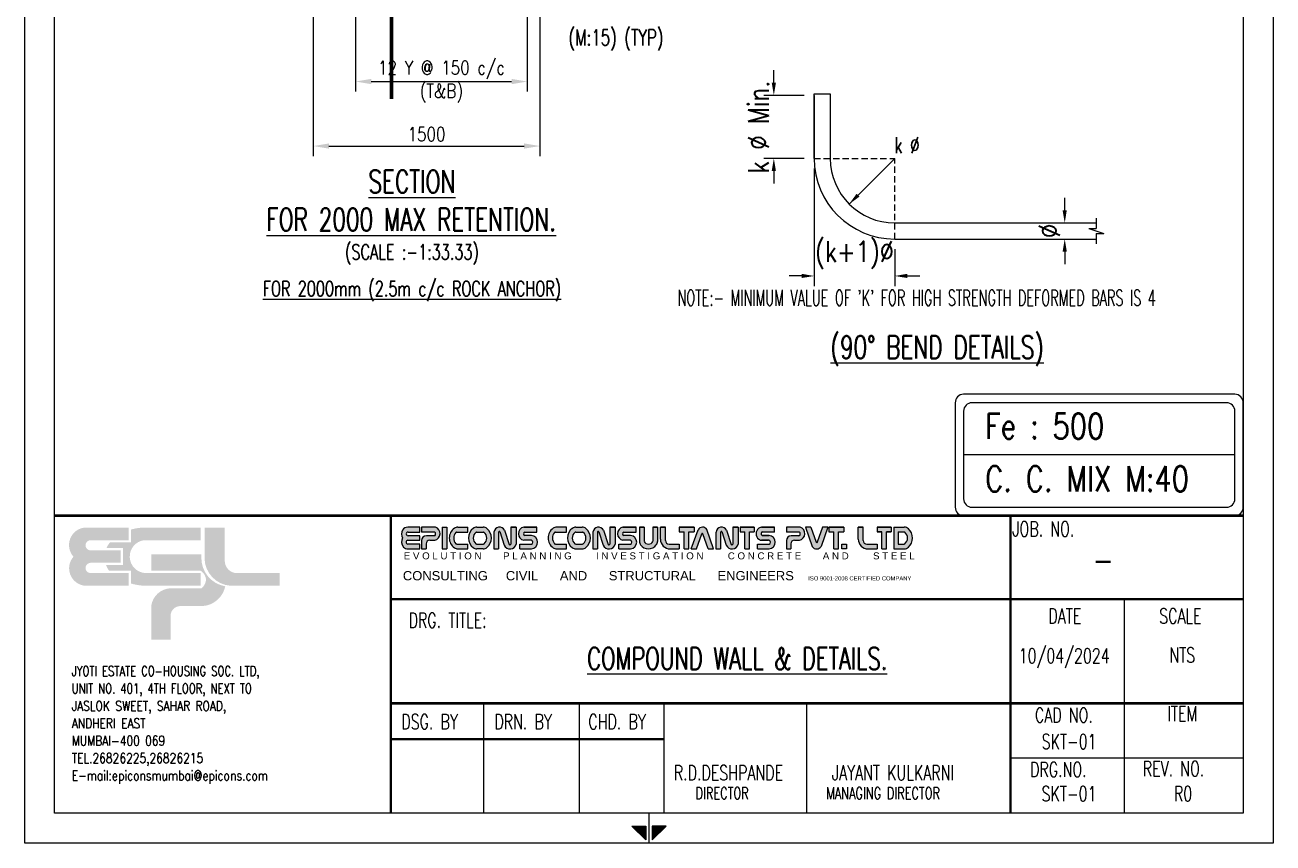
# Model space of a CAD drawing. Extents: x 345615 to 1272425, y -526289 to -156124.
# Drawn here: x 639265 to 664043, y -478639 to -462405 of the extents above; entities that cross this region are included whole.
import ezdxf
from ezdxf.enums import TextEntityAlignment as Align

# ---------------------------------------------------------------- set-up
doc = ezdxf.new("R2010")
doc.units = 0
doc.header["$LTSCALE"] = 500
doc.header["$MEASUREMENT"] = 0
doc.header["$PDMODE"] = 35
doc.header["$PDSIZE"] = -15
doc.linetypes.add('25090010060$0$HIDDEN', pattern=[0.375, 0.25, -0.125])
doc.layers.get('DEFPOINTS').update_dxf_attribs({"color": 4})
doc.layers.add('00 ECPL LOGO', color=250, linetype='Continuous', lineweight=20)
doc.layers.add('00 ELEV-2', color=9, linetype='Continuous', lineweight=30)
for name, color, linetype in [('3CONRED', 1, 'Continuous'), ('NO. BEAM', 3, 'Continuous'), ('PNA', 10, 'Continuous'), ('S-DIM-1', 5, 'Continuous'), ('S-REINFORCEMENT', 6, 'Continuous'), ('S-TEXT', 2, 'Continuous'), ('S-TEXT-1', 4, 'Continuous'), ('S-TITIL', 6, 'Continuous'), ('TEXT', 4, 'Continuous'), ('TEXT (SHEET)', 4, 'Continuous'), ('TEXT NORMAL', 4, 'Continuous'), ('TITLE', 4, 'Continuous')]:
    doc.layers.add(name, color=color, linetype=linetype)
doc.styles.add('ROMANS', font='simplex.shx', dxfattribs={"width": 0.8, "height": 275, "bigfont": 'bigfont.shx'})
doc.styles.add('SEC. TEXT', font='arial.ttf', dxfattribs={"height": 180})
doc.dimstyles.new('dim100', dxfattribs={"dimtxt": 250, "dimasz": 250, "dimexe": 200, "dimexo": 200, "dimgap": 100, "dimtad": 1, "dimdec": 0, "dimzin": 0, "dimdsep": 46, "dimtxsty": 'ROMANS', "dimcen": 0, "dimclrd": 5, "dimclre": 5, "dimclrt": 4, "dimadec": 0, "dimazin": 0, "dimtfac": 1, "dimtdec": 0, "dimtix": 1, "dimtofl": 0, "dimtmove": 2, "dimatfit": 3, "dimfxl": 0, "dimtolj": 1, "dimtzin": 0, "dimlwd": -1, "dimlwe": -1, "dimarcsym": 0})
doc.dimstyles.new('dim33.33', dxfattribs={"dimtxt": 250, "dimasz": 250, "dimexe": 200, "dimexo": 200, "dimgap": 100, "dimtad": 1, "dimdec": 0, "dimlfac": 0.333331, "dimzin": 0, "dimdsep": 46, "dimtxsty": 'ROMANS', "dimcen": 0, "dimclrd": 5, "dimclre": 5, "dimclrt": 4, "dimadec": 0, "dimazin": 0, "dimtfac": 1, "dimtdec": 0, "dimtix": 1, "dimtofl": 0, "dimtmove": 2, "dimatfit": 3, "dimfxl": 0, "dimtolj": 1, "dimtzin": 0, "dimlwd": -1, "dimlwe": -1, "dimarcsym": 0})

# ---------------------------------------------------------------- blocks, each defined once
blk = doc.blocks.new('MID')
at = {"layer": 'TEXT'}
for p, q in [((8.94, 1.07), (4.27, 5.74)), ((4.27, 5.74), (4.27, 1.07)), ((0, 0), (10, 0)), ((4.27, 1.07), (8.94, 1.07)), ((8.94, -1.07), (4.27, -5.74)), ((4.27, -1.07), (8.94, -1.07)), ((4.27, -5.74), (4.27, -1.07))]:
    blk.add_line(p, q, dxfattribs=at)
for points in [[(4.27, 5.74), (8.94, 1.07), (4.27, 1.07)], [(4.27, -5.74), (8.94, -1.07), (4.27, -1.07)]]:
    blk.add_solid(points, dxfattribs=at)
blk = doc.blocks.new('ecpl logo')
at = {"layer": '00 ECPL LOGO'}
for color, points in [(256, [(351, -827, 0.621111), (586, -1401), (1442, -1401), (1442, -1151), (682, -1151, -0.917622), (682, -948), (1285, -948), (1285, -702), (682, -702, -0.926164), (682, -501), (1442, -501), (1442, -251), (581, -251, 0.621111), (351, -827)]), (152, [(2940, -251), (2940, -863, 0.384329), (3453, -1401), (4422, -1401), (4422, -1151), (3582, -1151, -0.414214), (3340, -908), (3340, -251)]), (140, [(1887, -779), (1887, -1102), (2862, -1102, -0.232111), (2971, -1281, -0.194401), (2883, -1450), (2269, -1450, 0.364674), (1887, -1802), (1887, -2463), (2269, -2463), (2269, -1996, -0.414214), (2462, -1802), (2899, -1802, 0.338499), (3350, -1412, -0.371272), (2877, -839), (2877, -779)])]:
    blk.add_hatch(color=color, dxfattribs=at).paths.add_polyline_path(points)
h = blk.add_hatch(color=253, dxfattribs=at)
h.dxf.hatch_style = 1
h.paths.add_polyline_path([(995, -993, 0.07148), (1056, -1106), (1486, -1106), (1486, -1356, 0.065387), (1776, -1401), (2862, -1401), (2862, -1151), (1776, -1151, -0.910826), (1742, -501), (2862, -501), (2862, -251), (1776, -251, 0.069483), (1486, -291), (1486, -546), (1071, -546, 0.072407), (1003, -657), (1329, -657), (1329, -993)])
blk = doc.blocks.new('EPICONS TITLE')
at = {"layer": '00 ECPL LOGO'}
h = blk.add_hatch(color=7, dxfattribs=at)
h.dxf.hatch_style = 1
h.paths.add_polyline_path([(678, -252), (678, -146), (414, -146, 0.261636), (303, -208, 0.285841), (304, -378, 0.344902), (324, -574, 0.204992), (418, -614), (678, -614), (678, -510), (424, -510, -1), (418, -426), (678, -426), (678, -331), (424, -331, -1), (422, -252)])
h = blk.add_hatch(color=7, dxfattribs=at)
h.dxf.hatch_style = 1
h.paths.add_polyline_path([(1011, -146), (712, -146), (712, -252), (997, -252, -0.440545), (997, -331), (816, -331, 0.414214), (712, -435), (712, -614), (810, -614), (810, -504, -0.414214), (888, -426), (997, -426, 0.757811)])
h.paths.add_polyline_path([(1254, -146), (1153, -146), (1153, -614), (1254, -614)])
h.paths.add_polyline_path([(1708, -146), (1494, -146, 0.154275), (1419, -169, 0.519672), (1419, -591, 0.154275), (1494, -614), (1708, -614), (1708, -510), (1472, -510, -0.210356), (1452, -502, -0.388707), (1452, -260, -0.210356), (1472, -252), (1708, -252)])
h.paths.add_polyline_path([(2037, -146), (1904, -146, 0.159018), (1828, -171, 0.507969), (1828, -589, 0.159018), (1904, -614), (2037, -614, 0.173791), (2119, -585, 0.472311), (2119, -175, 0.173791)])
h.paths.add_polyline_path([(2046, -252, -0.185052), (2063, -258, -0.445894), (2063, -504, -0.185052), (2046, -510), (1899, -510, -0.185052), (1882, -504, -0.445894), (1882, -258, -0.185052), (1899, -252)], flags=16)
h.paths.add_polyline_path([(2501, -209, 0.723435), (2273, -252), (2273, -614), (2374, -614), (2374, -252, -0.723435), (2399, -241), (2495, -533, 0.724077), (2751, -510), (2751, -146), (2635, -146), (2635, -509, -0.755661), (2603, -519)])
h.paths.add_polyline_path([(3198, -146), (2916, -146, 0.823713), (2916, -429), (3082, -429, -0.713272), (3082, -510), (2830, -510), (2830, -614), (3082, -614, 0.900309), (3082, -324), (2936, -324, -0.746931), (2936, -252), (3198, -252)])
h = blk.add_hatch(color=7, dxfattribs=at)
h.dxf.hatch_style = 1
h.paths.add_polyline_path([(3837, -146), (3623, -146, 0.154275), (3548, -169, 0.519672), (3548, -591, 0.154275), (3623, -614), (3837, -614), (3837, -510), (3600, -510, -0.210932), (3581, -502, -0.385278), (3580, -260, -0.212895), (3599, -252), (3837, -252)])
h.paths.add_polyline_path([(4255, -175, 0.173792), (4173, -146), (4040, -146, 0.159018), (3964, -171, 0.507969), (3964, -589, 0.159018), (4040, -614), (4173, -614, 0.173792), (4255, -585, 0.472311)])
h.paths.add_polyline_path([(4182, -252, -0.185053), (4199, -258, -0.445893), (4199, -504, -0.185053), (4182, -510), (4035, -510, -0.185053), (4017, -504, -0.445893), (4017, -258, -0.185053), (4035, -252)], flags=16)
h.paths.add_polyline_path([(4406, -252), (4406, -614), (4507, -614), (4507, -252, -0.436861), (4522, -236, -0.319738), (4534, -245), (4629, -533, 0.724077), (4884, -510), (4884, -146), (4768, -146), (4768, -509, -0.755661), (4737, -519), (4635, -209, 0.723435)])
h.paths.add_polyline_path([(5335, -146), (5053, -146, 0.823713), (5053, -429), (5219, -429, -0.713272), (5219, -510), (4967, -510), (4967, -614), (5219, -614, 0.900309), (5219, -324), (5074, -324, -0.746931), (5074, -252), (5335, -252)])
h.paths.add_polyline_path([(5509, -146), (5408, -146), (5408, -452, 0.160106), (5433, -529, 0.505303), (5772, -529, 0.160106), (5797, -452), (5797, -146), (5699, -146), (5699, -451, -0.621318), (5509, -451)])
h.paths.add_polyline_path([(5969, -146), (5862, -146), (5862, -406, 0.414214), (6070, -614), (6267, -614), (6267, -510), (6047, -510, -0.414214), (5969, -432)])
h.paths.add_polyline_path([(6589, -146), (6267, -146), (6267, -249), (6372, -249), (6372, -614), (6473, -614), (6473, -249), (6589, -249)])
h.paths.add_polyline_path([(6863, -194, 0.539211), (6672, -201), (6523, -614), (6641, -614), (6752, -289, -0.708617), (6777, -289), (6894, -614), (7006, -614)])
h.paths.add_polyline_path([(7288, -209, 0.723435), (7059, -252), (7059, -614), (7160, -614), (7160, -252, -0.723435), (7186, -241), (7282, -533, 0.724077), (7538, -510), (7538, -146), (7421, -146), (7421, -509, -0.755661), (7390, -519)])
h.paths.add_polyline_path([(7886, -146), (7579, -146), (7579, -249), (7684, -249), (7684, -614), (7785, -614), (7785, -249), (7886, -249)])
h.paths.add_polyline_path([(8321, -146), (8059, -146, 0.157568), (7983, -170, 0.511532), (7983, -404, 0.157569), (8059, -429), (8206, -429, -0.713272), (8206, -510), (7953, -510), (7953, -614), (8206, -614, 0.900308), (8206, -324), (8065, -324), (8060, -324, -0.722204), (8060, -249), (8321, -249)])
h = blk.add_hatch(color=7, dxfattribs=at)
h.dxf.hatch_style = 1
h.paths.add_polyline_path([(8875, -146), (8576, -146), (8576, -252), (8849, -252, -0.270444), (8871, -265, -0.26297), (8871, -318, -0.270444), (8849, -331), (8680, -331, 0.414214), (8576, -435), (8576, -614), (8674, -614), (8674, -504, -0.414214), (8752, -426), (8861, -426, 0.757811)])
h.paths.add_polyline_path([(9103, -146), (8990, -146), (9133, -566, 0.539211), (9324, -560), (9474, -146), (9356, -146), (9244, -471, -0.708617), (9220, -471)])
h.paths.add_polyline_path([(9814, -146), (9492, -146), (9492, -249), (9597, -249), (9597, -614), (9698, -614), (9698, -249), (9814, -249)])
h.paths.add_polyline_path([(10234, -146), (10128, -146), (10128, -406, 0.414214), (10336, -614), (10533, -614), (10533, -510), (10312, -510, -0.414214), (10234, -432)])
h.paths.add_polyline_path([(9871, -510), (9775, -510), (9775, -614), (9871, -614)])
h = blk.add_hatch(color=7, dxfattribs=at)
h.dxf.hatch_style = 1
h.paths.add_polyline_path([(10533, -146), (10533, -249), (10637, -249), (10637, -614), (10739, -614), (10739, -249), (10839, -249), (10839, -146)])
h.paths.add_polyline_path([(10890, -146), (10890, -614), (11119, -614, 0.189446), (11208, -580, 0.435754), (11208, -181, 0.189446), (11119, -146)])
h.paths.add_polyline_path([(11122, -249, -0.519112), (11122, -510), (10989, -510), (10989, -249)], flags=16)
at = {"layer": '00 ECPL LOGO', "color": 7}
for p, q in [((678, -146), (414, -146)), ((424, -252), (678, -252)), ((678, -252), (678, -146)), ((1011, -146), (712, -146)), ((712, -146), (712, -252)), ((997, -252), (712, -252)), ((1153, -146), (1254, -146)), ((1153, -146), (1153, -614)), ((1254, -146), (1254, -614)), ((1472, -252), (1708, -252)), ((1494, -146), (1708, -146)), ((1708, -252), (1708, -146)), ((1899, -252), (2046, -252)), ((1904, -146), (2037, -146)), ((2273, -252), (2273, -614)), ((2374, -252), (2374, -614)), ((2399, -241), (2495, -533)), ((2501, -209), (2603, -519)), ((2635, -146), (2751, -146)), ((2751, -146), (2635, -146)), ((2635, -146), (2635, -510)), ((2751, -146), (2751, -510)), ((2751, -252), (2751, -252)), ((2916, -146), (3198, -146)), ((3198, -146), (2916, -146)), ((2936, -252), (3198, -252)), ((3198, -252), (3198, -146)), ((3599, -252), (3837, -252)), ((3837, -146), (3623, -146)), ((3837, -252), (3837, -146)), ((4035, -252), (4182, -252)), ((4040, -146), (4173, -146)), ((4406, -252), (4406, -614)), ((4507, -252), (4507, -614)), ((4534, -245), (4629, -533)), ((4635, -209), (4737, -519)), ((4768, -146), (4884, -146)), ((4768, -146), (4884, -146)), ((4884, -146), (4768, -146)), ((4768, -146), (4768, -510)), ((4884, -146), (4884, -510)), ((4884, -252), (4884, -252)), ((5053, -146), (5335, -146)), ((5053, -146), (5335, -146)), ((5335, -146), (5053, -146)), ((5074, -252), (5335, -252)), ((5335, -252), (5335, -146)), ((5408, -146), (5509, -146)), ((5509, -146), (5408, -146)), ((5408, -146), (5408, -452)), ((5509, -146), (5509, -451)), ((5699, -146), (5797, -146)), ((5797, -146), (5699, -146)), ((5699, -146), (5699, -451)), ((5797, -146), (5797, -452)), ((5862, -146), (5969, -146)), ((5969, -146), (5862, -146)), ((5862, -406), (5862, -146)), ((5969, -432), (5969, -146)), ((6267, -146), (6589, -146)), ((6589, -146), (6267, -146)), ((6267, -146), (6267, -249)), ((6267, -249), (6372, -249)), ((6372, -614), (6372, -249)), ((6473, -614), (6473, -249)), ((6473, -249), (6589, -249)), ((6523, -614), (6672, -201)), ((6589, -146), (6589, -249)), ((7006, -614), (6863, -194)), ((7059, -252), (7059, -614)), ((7160, -252), (7160, -614)), ((7186, -241), (7282, -533)), ((7288, -209), (7390, -519)), ((7421, -146), (7538, -146)), ((7421, -146), (7538, -146)), ((7538, -146), (7421, -146)), ((7421, -146), (7538, -146)), ((7421, -146), (7421, -510)), ((7538, -146), (7538, -510)), ((7538, -252), (7538, -252)), ((7579, -146), (7886, -146)), ((7886, -146), (7579, -146)), ((7579, -146), (7886, -146)), ((7579, -146), (7886, -146)), ((7886, -146), (7579, -146)), ((7579, -146), (7579, -249)), ((7579, -249), (7684, -249)), ((7579, -249), (7684, -249)), ((7684, -614), (7684, -249)), ((7785, -614), (7785, -249)), ((7785, -249), (7886, -249)), ((7785, -249), (7886, -249)), ((7886, -146), (7886, -249)), ((8040, -146), (8321, -146)), ((8040, -146), (8321, -146)), ((8321, -146), (8059, -146)), ((8060, -249), (8321, -249)), ((8321, -252), (8321, -146)), ((8875, -146), (8576, -146)), ((8576, -146), (8576, -252)), ((8849, -252), (8576, -252)), ((9103, -146), (8990, -146)), ((9103, -146), (8990, -146)), ((8990, -146), (9133, -566)), ((9103, -146), (9220, -471)), ((9356, -146), (9244, -471)), ((9474, -146), (9324, -560)), ((9474, -146), (9356, -146)), ((9408, -146), (9356, -146)), ((9474, -146), (9356, -146)), ((9492, -146), (9814, -146)), ((9814, -146), (9492, -146)), ((9492, -146), (9814, -146)), ((9492, -146), (9814, -146)), ((9492, -146), (9814, -146)), ((9492, -146), (9492, -249)), ((9492, -249), (9597, -249)), ((9492, -249), (9597, -249)), ((9597, -614), (9597, -249)), ((9698, -614), (9698, -249)), ((9698, -249), (9814, -249)), ((9698, -249), (9814, -249)), ((9814, -146), (9814, -249)), ((10128, -146), (10234, -146)), ((10234, -146), (10128, -146)), ((10128, -406), (10128, -146)), ((10234, -432), (10234, -146)), ((10533, -146), (10839, -146)), ((10839, -146), (10533, -146)), ((10533, -146), (10533, -249)), ((10533, -249), (10637, -249)), ((10637, -249), (10533, -249)), ((10637, -614), (10637, -249)), ((10739, -614), (10739, -249)), ((10739, -249), (10839, -249)), ((10739, -249), (10839, -249)), ((10839, -249), (10739, -249)), ((10839, -146), (10839, -249)), ((10890, -146), (11119, -146)), ((10890, -146), (10890, -614)), ((10989, -249), (10989, -510)), ((10989, -249), (11113, -249)), ((418, -426), (678, -426)), ((678, -510), (418, -510)), ((678, -331), (424, -331)), ((678, -426), (678, -331)), ((678, -614), (678, -510)), ((712, -435), (712, -614)), ((810, -504), (810, -614)), ((997, -331), (816, -331)), ((888, -426), (997, -426)), ((1472, -510), (1708, -510)), ((1708, -614), (1708, -510)), ((1899, -510), (2046, -510)), ((2751, -510), (2751, -510)), ((2830, -614), (2830, -510)), ((2830, -510), (3082, -510)), ((3082, -429), (2916, -429)), ((3082, -324), (2936, -324)), ((3600, -510), (3837, -510)), ((3837, -614), (3837, -510)), ((4035, -510), (4182, -510)), ((4967, -614), (4967, -510)), ((4967, -510), (5219, -510)), ((4967, -510), (5219, -510)), ((5219, -429), (5053, -429)), ((5219, -324), (5074, -324)), ((6047, -510), (6267, -510)), ((6267, -510), (6267, -614)), ((6641, -614), (6752, -289)), ((6894, -614), (6777, -289)), ((7538, -510), (7538, -510)), ((7953, -614), (7953, -510)), ((7953, -510), (8206, -510)), ((7953, -510), (8206, -510)), ((7953, -510), (8206, -510)), ((8206, -429), (8040, -429)), ((8059, -429), (8194, -429)), ((8206, -324), (8060, -324)), ((8065, -324), (8206, -324)), ((8576, -435), (8576, -614)), ((8674, -504), (8674, -614)), ((8849, -331), (8680, -331)), ((8752, -426), (8861, -426)), ((10312, -510), (10533, -510)), ((10533, -510), (10533, -614)), ((10989, -510), (11113, -510)), ((418, -614), (678, -614)), ((712, -614), (810, -614)), ((1153, -614), (1254, -614)), ((1494, -614), (1708, -614)), ((2037, -614), (1904, -614)), ((2273, -614), (2374, -614)), ((2614, -614), (2635, -614)), ((2635, -614), (2635, -614)), ((2830, -614), (3082, -614)), ((2830, -614), (3082, -614)), ((3623, -614), (3837, -614)), ((4040, -614), (4173, -614)), ((4406, -614), (4507, -614)), ((4406, -614), (4507, -614)), ((4406, -614), (4507, -614)), ((4967, -614), (5219, -614)), ((4967, -614), (5219, -614)), ((4967, -614), (5219, -614)), ((6070, -614), (6267, -614)), ((6070, -614), (6267, -614)), ((6372, -614), (6473, -614)), ((6372, -614), (6473, -614)), ((6523, -614), (6641, -614)), ((6589, -614), (6641, -614)), ((6894, -614), (7006, -614)), ((6894, -614), (7006, -614)), ((7059, -614), (7160, -614)), ((7059, -614), (7160, -614)), ((7059, -614), (7160, -614)), ((7684, -614), (7785, -614)), ((7684, -614), (7785, -614)), ((7684, -614), (7785, -614)), ((7684, -614), (7785, -614)), ((7953, -614), (8206, -614)), ((7953, -614), (8206, -614)), ((7953, -614), (8206, -614)), ((7953, -614), (8206, -614)), ((7953, -614), (8206, -614)), ((8576, -614), (8674, -614)), ((9597, -614), (9698, -614)), ((9597, -614), (9698, -614)), ((9597, -614), (9698, -614)), ((10336, -614), (10533, -614)), ((10336, -614), (10533, -614)), ((10637, -614), (10739, -614)), ((10637, -614), (10739, -614)), ((10637, -614), (10739, -614)), ((10637, -614), (10739, -614)), ((10653, -614), (10739, -614)), ((10653, -614), (10739, -614)), ((10653, -614), (10739, -614)), ((10653, -614), (10739, -614)), ((10890, -614), (11119, -614))]:
    blk.add_line(p, q, dxfattribs=at)
blk.add_lwpolyline([(9775, -510), (9871, -510), (9871, -614), (9775, -614)], close=True, dxfattribs=at)
for centre, radius, start, end in [((439, -292), 160, 148.648, 212.4563), ((414, -276), 130, 90, 148.648), ((423, -291), 39.6, 88.7637, 271.2363), ((965, -284), 146, 282.7188, 71.3398), ((961, -291), 53.7, 312.4487, 47.5513), ((1567, -380), 257, 125.0807, 234.9193), ((1584, -381), 179, 137.5171, 222.4829), ((1494, -276), 130, 90, 125.0807), ((1472, -278), 26, 90, 137.5171), ((1981, -380), 259, 126.1417, 233.8583), ((1992, -381), 165, 131.9364, 228.0636), ((1904, -276), 130, 90, 126.1417), ((1899, -278), 26, 90, 131.9364), ((2037, -276), 130, 50.5638, 90), ((2046, -278), 26, 48.0636, 90), ((1953, -381), 165, 311.9364, 48.0636), ((1951, -380), 265, 309.4362, 50.5638), ((2394, -268), 122, 28.75, 172.2831), ((2388, -251), 14.5, 40.0191, 183.5523), ((2944, -287), 144, 101.0425, 258.9575), ((2947, -288), 37.6, 106.4856, 253.5144), ((3696, -380), 257, 125.0807, 234.9193), ((3714, -381), 180, 138.0741, 222.3563), ((3623, -276), 130, 90, 125.0807), ((3599, -278), 26, 90, 138.0741), ((4116, -380), 259, 126.1417, 233.8583), ((4127, -381), 165, 131.9364, 228.0636), ((4040, -276), 130, 90, 126.1417), ((4035, -278), 26, 90, 131.9364), ((4173, -276), 130, 50.5638, 90), ((4182, -278), 26, 48.0636, 90), ((4089, -381), 165, 311.9364, 48.0636), ((4087, -380), 265, 309.4362, 50.5638), ((4527, -268), 122, 28.75, 172.2831), ((4522, -251), 14.5, 89.1577, 183.5523), ((4522, -249), 13, 18.2334, 89.1577), ((5081, -287), 144, 101.0425, 258.9575), ((5084, -288), 37.6, 106.4856, 253.5144), ((6770, -260), 114, 35.166, 148.5022), ((7181, -268), 122, 28.75, 172.2831), ((7175, -251), 14.5, 40.0191, 183.5523), ((8067, -287), 144, 125.818, 234.182), ((8059, -276), 130, 90, 125.818), ((8072, -286), 39.3, 108.3261, 238.1957), ((8849, -278), 26, 29.4672, 90), ((8829, -284), 146, 282.7188, 71.3398), ((8824, -291), 53.7, 330.5328, 29.4672), ((11113, -275), 26, 51.4816, 90), ((11119, -276), 130, 47.0907, 90), ((11030, -380), 160, 308.5184, 51.4816), ((11023, -380), 272, 312.9093, 47.0907), ((439, -464), 160, 147.5437, 223.6612), ((421, -468), 42.1, 94.0242, 265.9758), ((816, -435), 104, 90, 180), ((888, -504), 78, 90, 180), ((1472, -484), 26, 222.4829, 270), ((1899, -484), 26, 228.0636, 270), ((2046, -484), 26, 270, 311.9364), ((2619, -479), 135, 203.2219, 346.755), ((2618, -510), 17.1, 214.0796, 357.6127), ((3067, -469), 146, 276.006, 83.994), ((3068, -470), 43.1, 289.0016, 70.9984), ((3600, -484), 26, 222.3563, 270), ((4035, -484), 26, 228.0636, 270), ((4182, -484), 26, 270, 311.9364), ((4753, -479), 135, 203.2219, 346.8516), ((4751, -510), 17.1, 214.0796, 357.6127), ((5204, -469), 146, 276.006, 83.994), ((5205, -470), 43.1, 289.0016, 70.9984), ((5538, -452), 130, 180, 216.3848), ((5602, -404), 210, 216.3848, 323.6152), ((5604, -405), 106, 206.2931, 333.7069), ((5667, -452), 130, 323.6152, 0), ((6070, -406), 208, 180, 270), ((6047, -432), 78, 180, 270), ((6764, -294), 13, 19.7665, 161.0546), ((7406, -479), 135, 203.2219, 346.755), ((7404, -510), 17.1, 214.0796, 357.6127), ((8059, -299), 130, 234.182, 270), ((8065, -298), 26, 238.1957, 270), ((8190, -469), 146, 276.006, 83.994), ((8192, -470), 43.1, 289.0016, 70.9984), ((8680, -435), 104, 90, 180), ((8752, -504), 78, 90, 180), ((8849, -305), 26, 270, 330.5328), ((9232, -467), 13, 199.7665, 341.0546), ((10336, -406), 208, 180, 270), ((10312, -432), 78, 180, 270), ((11113, -484), 26, 270, 308.5184), ((418, -484), 130, 223.6612, 270), ((1494, -484), 130, 234.9193, 270), ((1904, -484), 130, 233.8583, 270), ((2037, -484), 130, 270, 309.4362), ((3623, -484), 130, 234.9193, 270), ((4040, -484), 130, 233.8583, 270), ((4173, -484), 130, 270, 309.4362), ((9227, -500), 114, 215.166, 328.5022), ((11119, -484), 130, 270, 312.9093)]:
    blk.add_arc(centre, radius, start, end, dxfattribs=at)
at = {"layer": '00 ECPL LOGO', "color": 7, "attachment_point": 1, "style": 'SEC. TEXT'}
for s, insert, char_height, width in [('E V O L U T I O N        P L A N N I N G         I N V E S T I G A T I O N         C O N C R E T E        A N D         S T E E L', (328, -689), 150, 445502.26), ('CONSULTING     CIVIL      AND      STRUCTURAL      ENGINEERS', (309, -1092), 200, 495763.22), ('ISO 9001-2008 CERTIFIED COMPANY', (9049, -1204), 90, 434288.5)]:
    blk.add_mtext(s, dxfattribs=dict(at, insert=insert, char_height=char_height, width=width))
blk = doc.blocks.new('A4')
at = {"layer": '3CONRED'}
blk.add_line((260538, -2522), (256855, -2522), dxfattribs=at)
at = {"layer": 'PNA', "color": 5}
for p, q in [((258658, -3392), (258658, -8)), ((248525, -3392), (248525, -1653)), ((250040, -3392), (250040, -1653)), ((251377, -3392), (251377, -1653)), ((253633, -3392), (253633, -1653))]:
    blk.add_line(p, q, dxfattribs=at)
at = {"layer": 'PNA', "color": 4}
blk.add_lwpolyline([(261008, -3862), (241268, -3862), (241268, 24056), (261008, 24056)], close=True, dxfattribs=at)
at = {"layer": 'PNA', "color": 3}
blk.add_lwpolyline([(260538, -3392), (241738, -3392), (241738, 23586), (260538, 23586)], close=True, dxfattribs=at)
at = {"layer": 'PNA', "color": 1, "const_width": 37.6}
for points in [[(241738, 1314), (260538, 1314)], [(247053, -3392), (247053, 1314)], [(256855, -3392), (256855, 1314)], [(247053, -8), (260538, -8)], [(247053, -1653), (260538, -1653)], [(247053, -2221), (251377, -2221)]]:
    blk.add_lwpolyline(points, dxfattribs=at)
at = {"layer": '00 ELEV-2'}
for name, p, xscale, yscale, zscale in [('ecpl logo', (241755, 1327), 0.8004648938681197, 0.8004648938681197, 0.8004648938681197), ('EPICONS TITLE', (247019, 1239), 0.7336260752301319, 0.7336260752301319, 0.7336260752301319)]:
    blk.add_blockref(name, p, dxfattribs=dict(at, xscale=xscale, yscale=yscale, zscale=zscale))
at = {"layer": 'TEXT (SHEET)', "color": 4, "xscale": 46.99999999999999, "yscale": 46.99999999999999, "zscale": 46.99999999999999, "rotation": 270}
blk.add_blockref('MID', (251138, -3392), dxfattribs=at)
at = {"layer": 'S-TEXT-1', "style": 'ROMANS'}
for s, height, width, p in [('JYOTI ESTATE CO-HOUSING SOC. LTD,', 155.25, 0.75, (242008, -1221, -8)), ('UNIT NO. 401, 4TH FLOOR, NEXT TO', 155.25, 0.75, (242008, -1496, -8)), ('JASLOK SWEET, SAHAR ROAD,', 154.69, 0.8, (242008, -1771, -8)), ('ANDHERI EAST', 154.69, 0.8, (242008, -2047, -8)), ('MUMBAI-400 069', 154.69, 0.8, (242008, -2322, -8)), ('TEL.26826225,26826215', 154.69, 0.8, (242008, -2597, -8)), ('E-mail:epiconsmumbai@epicons.com', 154.69, 0.8, (242008, -2872, -8))]:
    blk.add_text(s, height=height, dxfattribs=dict(at, width=width)).set_placement(p)
at = {"layer": 'TEXT (SHEET)', "style": 'ROMANS', "width": 0.7}
for s, height, p in [(' JOB. NO.', 235, (256773, 986)), ('DATE', 235, (257454, -389)), ('SCALE', 235, (259208, -389)), (' DRG. TITLE:', 235, (247223, -458)), ('CAD NO.', 235, (257242, -1958)), ('ITEM', 235, (259336, -1934)), (' DRG.NO.', 235, (257052, -2816)), (' REV. NO.', 235, (258835, -2804)), ('DIRECTOR', 188, (251875, -3168)), (' MANAGING DIRECTOR', 188, (253851, -3168))]:
    blk.add_text(s, height=height, dxfattribs=at).set_placement(p)
at = {"layer": 'TEXT NORMAL', "style": 'ROMANS', "width": 0.7}
for s, p in [(' DSG. BY', (247108, -2061)), (' DRN. BY', (248579, -2061)), (' CHD. BY', (250066, -2061))]:
    blk.add_text(s, height=235, dxfattribs=at).set_placement(p)
at = {"layer": 'TITLE', "color": 4, "style": 'ROMANS', "width": 0.7}
for s, p in [('R.D.DESHPANDE', (251531, -2868)), (' JAYANT KULKARNI', (253918, -2868))]:
    blk.add_text(s, height=235, dxfattribs=at).set_placement(p)
blk = doc.blocks.new('*D643')
at = {"layer": 'DEFPOINTS', "color": 0}
for p in [(645828, -460723), (649238, -460723), (649238, -463528)]:
    blk.add_point(p, dxfattribs=at)
at = {"layer": 'S-DIM-1', "color": 5}
for p, q in [((645828, -460923), (645828, -463728)), ((649238, -460923), (649238, -463728)), ((646140, -463528), (648925, -463528))]:
    blk.add_line(p, q, dxfattribs=at)
for points in [[(646140, -463476), (646140, -463580), (645828, -463528)], [(648925, -463580), (648925, -463476), (649238, -463528)]]:
    blk.add_solid(points, dxfattribs=at)
at = {"layer": 'S-DIM-1', "color": 4, "insert": (647533, -463528), "char_height": 275, "attachment_point": 5, "style": 'ROMANS'}
blk.add_mtext('\\A1;{12 Y @ 150 c/c\\P(T&B)}', dxfattribs=at)
blk = doc.blocks.new('*D648')
at = {"layer": 'DEFPOINTS', "color": 0}
for p in [(644988, -460873), (649488, -460873), (649488, -464808)]:
    blk.add_point(p, dxfattribs=at)
at = {"layer": 'S-DIM-1', "color": 5}
for p, q in [((644988, -461073), (644988, -465008)), ((649488, -461073), (649488, -465008)), ((645300, -464808), (649175, -464808))]:
    blk.add_line(p, q, dxfattribs=at)
for points in [[(645300, -464756), (645300, -464860), (644988, -464808)], [(649175, -464860), (649175, -464756), (649488, -464808)]]:
    blk.add_solid(points, dxfattribs=at)
at = {"layer": 'S-DIM-1', "color": 4, "insert": (647238, -464571), "char_height": 275, "attachment_point": 5, "style": 'ROMANS'}
blk.add_mtext('\\A1;1500', dxfattribs=at)
blk = doc.blocks.new('*D657')
at = {"color": 5}
for p, q in [((659908, -466083), (659908, -465833)), ((659795, -466333), (660108, -466333)), ((659795, -466653), (660108, -466653)), ((659908, -466903), (659908, -467153))]:
    blk.add_line(p, q, dxfattribs=at)
for points in [[(659866, -466083), (659949, -466083), (659908, -466333)], [(659949, -466903), (659866, -466903), (659908, -466653)]]:
    blk.add_solid(points, dxfattribs=at)
at = {"layer": 'DEFPOINTS', "color": 0}
for p in [(659595, -466333), (659595, -466653), (659908, -466653)]:
    blk.add_point(p, dxfattribs=at)
at = {"color": 4, "insert": (659602, -466493), "char_height": 275, "attachment_point": 5, "rotation": 90, "style": 'ROMANS'}
blk.add_mtext('\\A1;{\\H1.5x;%%C}', dxfattribs=at)
blk = doc.blocks.new('*D658')
at = {"color": 5}
for p, q in [((654934, -465253), (654934, -467586)), ((656534, -466853), (656534, -467586)), ((654684, -467386), (654434, -467386)), ((656784, -467386), (657034, -467386))]:
    blk.add_line(p, q, dxfattribs=at)
for points in [[(654684, -467427), (654684, -467344), (654934, -467386)], [(656784, -467344), (656784, -467427), (656534, -467386)]]:
    blk.add_solid(points, dxfattribs=at)
at = {"layer": 'DEFPOINTS', "color": 0}
for p in [(654934, -465053), (656534, -466653), (654934, -467386)]:
    blk.add_point(p, dxfattribs=at)
at = {"color": 4, "insert": (655734, -466971), "char_height": 275, "attachment_point": 5, "style": 'ROMANS'}
blk.add_mtext('\\A1;{\\H1.5x;(k+1)%%C}', dxfattribs=at)
blk = doc.blocks.new('*D659')
at = {"color": 5}
for p, q in [((654133, -463553), (654133, -463303)), ((654734, -463803), (653933, -463803)), ((654734, -465053), (653933, -465053)), ((654133, -465303), (654133, -465553))]:
    blk.add_line(p, q, dxfattribs=at)
for points in [[(654091, -463553), (654174, -463553), (654133, -463803)], [(654174, -465303), (654091, -465303), (654133, -465053)]]:
    blk.add_solid(points, dxfattribs=at)
at = {"layer": 'DEFPOINTS', "color": 0}
for p in [(654133, -463803), (654934, -463803), (654934, -465053)]:
    blk.add_point(p, dxfattribs=at)
at = {"color": 4, "insert": (653827, -464428), "char_height": 275, "attachment_point": 5, "rotation": 90, "style": 'ROMANS'}
blk.add_mtext('\\A1;{\\H1.5x;k %%C Min.}', dxfattribs=at)

msp = doc.modelspace()

# ---------------------------------------------------------------- linework, layer by layer
at = {"color": 6}
for p, q in [((654933.964, -463773.494), (655253.964, -463773.494)), ((654933.964, -465053.494), (654933.964, -463773.494))]:
    msp.add_line(p, q, dxfattribs=at)
at = {"color": 8, "linetype": '25090010060$0$HIDDEN'}
for p in [(654933.964, -465053.494), (656533.964, -466653.494)]:
    msp.add_line(p, (656533.964, -465053.494), dxfattribs=at)
at = {"color": 8}
for p, q in [((660533.964, -466237.096), (660533.964, -466443.494)), ((660383.964, -466443.494), (660533.964, -466443.494)), ((660383.964, -466443.494), (660683.964, -466543.494)), ((660533.964, -466543.494), (660683.964, -466543.494)), ((660533.964, -466543.494), (660533.964, -466749.891))]:
    msp.add_line(p, q, dxfattribs=at)
at = {"color": 6}
for points in [[(654933.964, -463803.494), (654933.964, -465053.494, 0.414213562), (656533.964, -466653.494), (660533.964, -466653.494)], [(655253.964, -463773.494), (655253.964, -465053.494, 0.414213562), (656533.964, -466333.494), (660533.964, -466333.494)]]:
    msp.add_lwpolyline(points, format="xyb", dxfattribs=at)
at = {"layer": 'NO. BEAM', "color": 2}
msp.add_line((663286.829, -470938.796), (657900.115, -470938.796), dxfattribs=at)
for points in [[(663286.829, -469734.661), (657900.115, -469734.661, 0.414213562), (657733.418, -469901.357), (657733.418, -471976.235, 0.414213562), (657900.115, -472142.931), (663286.829, -472142.931, 0.414213562), (663453.525, -471976.235), (663453.525, -469901.357, 0.414213562)], [(663120.133, -469901.357), (658066.811, -469901.357, 0.414213562), (657900.115, -470068.053), (657900.115, -471809.539, 0.414213562), (658066.811, -471976.235), (663120.133, -471976.235, 0.414213562), (663286.829, -471809.539), (663286.829, -470068.053, 0.414213562)]]:
    msp.add_lwpolyline(points, format="xyb", close=True, dxfattribs=at)
at = {"layer": 'S-REINFORCEMENT', "const_width": 75, "elevation": -24.95}
msp.add_lwpolyline([(647440.144, -460272.526), (646540.144, -460272.526), (646540.144, -463872.526)], dxfattribs=at)

# ---------------------------------------------------------------- block references
at = {"xscale": 1.25523012566191, "yscale": 1.25523012566191, "zscale": 1.25523012566191}
msp.add_blockref('A4', (336417.866, -473792.014), dxfattribs=at)

# ---------------------------------------------------------------- texts
at = {"layer": 'S-TEXT', "style": 'ROMANS', "width": 0.7}
for s, p in [('(SCALE :-1:33.33)', (646949.196, -466909.378, -24.95)), ('%%UFOR 2000mm (2.5m c/c ROCK ANCHOR)', (646949.196, -467637.304, -24.95))]:
    msp.add_text(s, height=300, dxfattribs=at).set_placement(p, align=Align.MIDDLE_CENTER)
at = {"layer": 'S-TEXT-1', "style": 'ROMANS', "width": 0.7}
msp.add_text('(M:15) (TYP)', height=312.5, dxfattribs=at).set_placement((650058.678, -462653.776, -12.885), align=Align.MIDDLE_LEFT)
at = {"layer": 'S-TEXT-1', "style": 'ROMANS'}
for s, width, p in [('k ∅', 0.7, (656528.387, -464946.414)), ("NOTE:- MINIMUM VALUE OF 'K' FOR HIGH STRENGTH DEFORMED BARS IS 4 ", 0.6, (652218.375, -467976.957))]:
    msp.add_text(s, height=312.5, dxfattribs=dict(at, width=width)).set_placement(p)
at = {"layer": 'S-TITIL', "style": 'ROMANS', "width": 0.7}
for s, p in [('%%USECTION', (646949.196, -465511.477, -24.95)), ('%%UFOR 2000 MAX RETENTION.', (646933.841, -466265.789, -24.95))]:
    msp.add_text(s, height=450, dxfattribs=at).set_placement(p, align=Align.MIDDLE_CENTER)
msp.add_text('%%U(90\\M+1818B BEND DETAILS)', height=450, dxfattribs=at).set_placement((655256.649, -469022.804))
at = {"layer": 'S-TITIL', "style": 'ROMANS', "width": 0.8}
for s, p in [('Fe : 500', (658328.161, -470367.143)), ('C. C. MIX M:40', (658328.161, -471412.448))]:
    msp.add_text(s, height=500.0889, dxfattribs=at).set_placement(p, align=Align.MIDDLE_LEFT)
at = {"layer": 'TEXT', "color": 1, "style": 'ROMANS', "width": 0.8}
msp.add_text('-', height=470.711, dxfattribs=at).set_placement((660460.004, -473026.854, -9.438), align=Align.MIDDLE_LEFT)
at = {"layer": 'TEXT', "color": 2, "style": 'ROMANS', "width": 0.7}
for s, p in [('10/04/2024', (659896.903, -474924.393, -9.438)), ('NTS', (662241.532, -474906.95, -9.438)), ('SKT-01', (659994.661, -476626.315, -9.438)), ('SKT-01', (659992.499, -477660.395, -9.438)), ('R0', (662256.954, -477660.395, -9.438))]:
    msp.add_text(s, height=294.9791, dxfattribs=at).set_placement(p, align=Align.MIDDLE_CENTER)
at = {"layer": 'TEXT', "color": 1, "style": 'ROMANS', "width": 0.7}
msp.add_text('%%UCOMPOUND WALL & DETAILS.', height=437.5, dxfattribs=at).set_placement((653406.156, -474976.936), align=Align.MIDDLE_CENTER)

# ---------------------------------------------------------------- dimensions: what is measured, and where the dimension line sits
at = {"color": 2}
dim = msp.add_linear_dim(base=(654132.753, -463803.494), p1=(654933.964, -465053.494), p2=(654933.964, -463803.494), angle=90, text='{\\H1.5x;k %%C Min.}', dimstyle='dim100', dxfattribs=at)
dim.commit()
dim.dimension.update_dxf_attribs({"geometry": '*D659', "text_midpoint": (653826.503, -464428.494)})
dim = msp.add_linear_dim(base=(654933.964, -467385.691), p1=(656533.964, -466653.494), p2=(654933.964, -465053.494), text='{\\H1.5x;(k+1)%%C}', dimstyle='dim100', dxfattribs=at)
dim.commit()
dim.dimension.update_dxf_attribs({"geometry": '*D658', "text_midpoint": (655733.964, -466971.405)})
dim = msp.add_aligned_dim(p1=(659595.297, -466333.494), p2=(659595.297, -466653.494), distance=312.5, text='{\\H1.5x;%%C}', dimstyle='dim100', dxfattribs=at)
dim.commit()
dim.dimension.update_dxf_attribs({"geometry": '*D657', "text_midpoint": (659601.547, -466493.494)})
at = {"layer": 'S-DIM-1'}
dim = msp.add_linear_dim(base=(649487.528, -464808.063, -24.95), p1=(644987.528, -460872.526, -24.95), p2=(649487.528, -460872.526, -24.95), dimstyle='dim33.33', override={"dimtxt": 312.5, "dimasz": 312.5, "dimtmove": 0}, dxfattribs=at)
dim.commit()
dim.dimension.update_dxf_attribs({"geometry": '*D648', "text_midpoint": (647237.528, -464570.563, -24.95)})
dim = msp.add_linear_dim(base=(649237.528, -463528.118, -36297.515), p1=(645827.528, -460722.526, -24.95), p2=(649237.528, -460722.526, -36297.515), angle=180, text='{12 Y @ 150 c/c\\X(T&B)}', dimstyle='dim33.33', override={"dimtxt": 312.5, "dimasz": 312.5, "dimtxsty": 'ROMANS', "dimtmove": 0}, dxfattribs=at)
dim.commit()
dim.dimension.update_dxf_attribs({"geometry": '*D643', "text_midpoint": (647532.528, -463528.118, -36297.515), "dimtype": 160})

# ---------------------------------------------------------------- leaders
at = {"color": 2}
msp.add_leader([(655628.868, -465958.59), (656533.964, -465053.494)], dimstyle='dim100', override={"dimgap": 100, "dimtad": 0}, dxfattribs=at)

doc.saveas('drawing.dxf')
